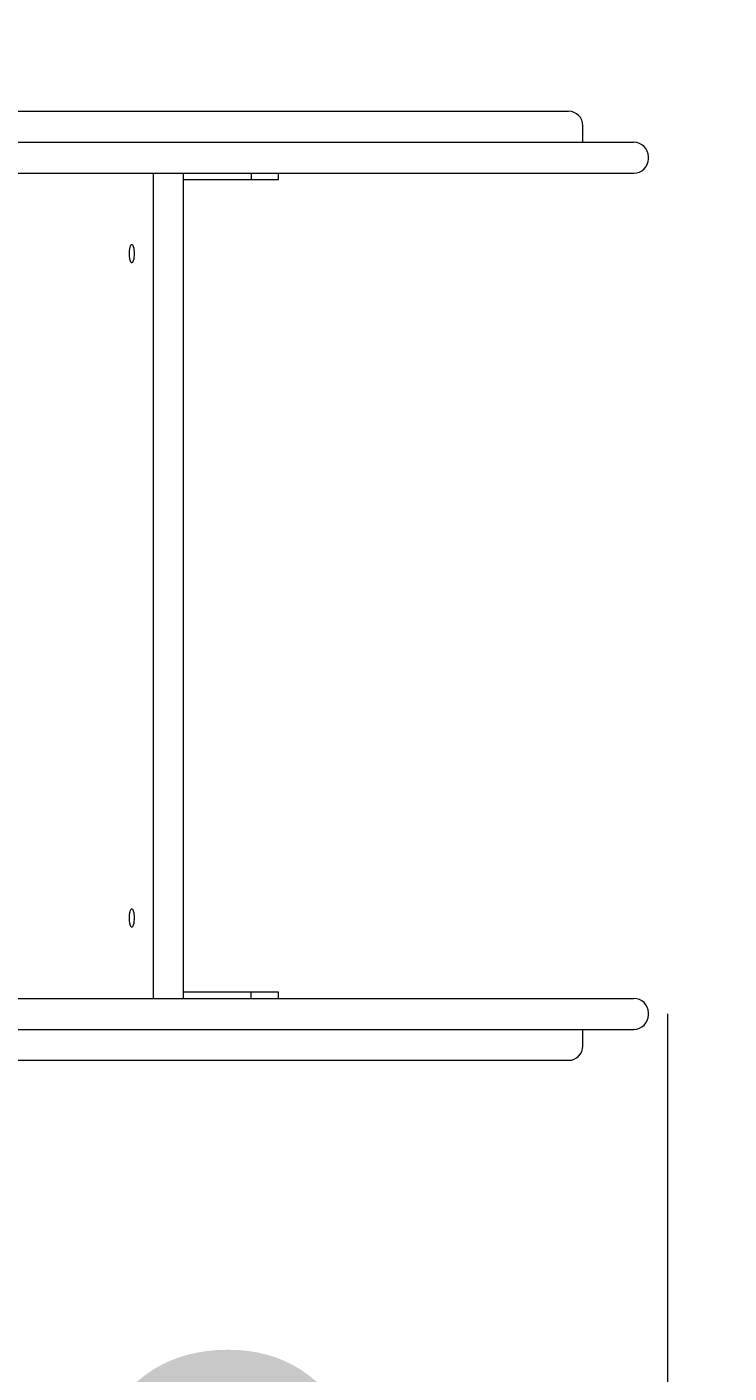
# Model space of a CAD drawing. Header units: millimetres. Extents: x -2348 to 2135, y -2230 to 1859.
# Drawn here: x 364 to 704, y -273 to 380 of the extents above; entities that cross this region are included whole.
import ezdxf

# ---------------------------------------------------------------- set-up
doc = ezdxf.new("R2010")
doc.units = ezdxf.units.MM
for name, color, linetype in [('DIKOM_ОБЪЕКТ', 7, 'Continuous'), ('DIKOM_РАЗМЕР_ЗОНА', 7, 'Continuous'), ('DIKOM_РАЗМЕР_ОБЪЕКТА', 7, 'Continuous')]:
    doc.layers.add(name, color=color, linetype=linetype)
doc.styles.add('style1', font='arialbd.ttf', dxfattribs={"width": 0.8})
doc.dimstyles.new('1-50', dxfattribs={"dimtxt": 300, "dimasz": 200, "dimexe": 100, "dimexo": 0, "dimgap": 100, "dimtad": 1, "dimtxsty": 'style1', "dimcen": 200, "dimclrd": 7, "dimclre": 7, "dimclrt": 7, "dimadec": 1, "dimazin": 2, "dimtfac": 1, "dimtmove": 0, "dimatfit": 2, "dimfxl": 0, "dimlwd": 25, "dimlwe": 18, "dimarcsym": 0})

# ---------------------------------------------------------------- blocks, each defined once
blk = doc.blocks.new('*D0')
at = {"layer": 'Defpoints', "color": 0, "transparency": 16777216}
for p in [(-125.79, -98.64), (674.21, -98.64), (674.21, -671.21)]:
    blk.add_point(p, dxfattribs=at)
at = {"layer": 'DIKOM_РАЗМЕР_ОБЪЕКТА', "color": 7, "lineweight": 18, "transparency": 16777216}
for p, q in [((-125.79, -98.64), (-125.79, -771.21)), ((674.21, -98.64), (674.21, -771.21))]:
    blk.add_line(p, q, dxfattribs=at)
at = {"layer": 'DIKOM_РАЗМЕР_ОБЪЕКТА', "color": 7, "lineweight": 25, "transparency": 16777216}
blk.add_line((74.21, -671.21), (474.21, -671.21), dxfattribs=at)
at = {"layer": 'DIKOM_РАЗМЕР_ОБЪЕКТА', "color": 7, "transparency": 16777216}
for points in [[(74.21, -637.87), (74.21, -704.54), (-125.79, -671.21)], [(474.21, -637.87), (474.21, -704.54), (674.21, -671.21)]]:
    blk.add_solid(points, dxfattribs=at)
at = {"layer": 'DIKOM_РАЗМЕР_ОБЪЕКТА', "color": 7, "transparency": 16777216, "insert": (274.21, -418.04), "char_height": 300, "attachment_point": 5, "style": 'style1'}
blk.add_mtext('{\\fArial|b0|i0|c204|p34;790}', dxfattribs=at)
blk = doc.blocks.new('*D2')
at = {"layer": 'Defpoints', "color": 0, "transparency": 16777216}
for p in [(2134.71, 108.88), (-1665.29, -19.53), (2134.71, -2130.21)]:
    blk.add_point(p, dxfattribs=at)
at = {"layer": 'DIKOM_РАЗМЕР_ЗОНА', "color": 7, "lineweight": 18, "transparency": 16777216}
for p, q in [((2134.71, 108.88), (2134.71, -2230.21)), ((-1665.29, -19.53), (-1665.29, -2230.21))]:
    blk.add_line(p, q, dxfattribs=at)
at = {"layer": 'DIKOM_РАЗМЕР_ЗОНА', "color": 7, "lineweight": 25, "transparency": 16777216}
blk.add_line((-1465.29, -2130.21), (1934.71, -2130.21), dxfattribs=at)
at = {"layer": 'DIKOM_РАЗМЕР_ЗОНА', "color": 7, "transparency": 16777216}
for points in [[(-1465.29, -2096.87), (-1465.29, -2163.54), (-1665.29, -2130.21)], [(1934.71, -2096.87), (1934.71, -2163.54), (2134.71, -2130.21)]]:
    blk.add_solid(points, dxfattribs=at)
at = {"layer": 'DIKOM_РАЗМЕР_ЗОНА', "color": 7, "transparency": 16777216, "insert": (195.08, -1876.93), "char_height": 300, "attachment_point": 5, "style": 'style1'}
blk.add_mtext('{\\fArial|b0|i0|c204|p34;3800}', dxfattribs=at)
blk = doc.blocks.new('*D3')
at = {"layer": 'Defpoints', "color": 0, "transparency": 16777216}
for p in [(-1897.43, 1858.88), (606.02, 1858.88), (606.02, -1641.12)]:
    blk.add_point(p, dxfattribs=at)
at = {"layer": 'DIKOM_РАЗМЕР_ЗОНА', "color": 7, "lineweight": 18, "transparency": 16777216}
for p, q in [((606.02, 1858.88), (-1997.43, 1858.88)), ((606.02, -1641.12), (-1997.43, -1641.12))]:
    blk.add_line(p, q, dxfattribs=at)
at = {"layer": 'DIKOM_РАЗМЕР_ЗОНА', "color": 7, "lineweight": 25, "transparency": 16777216}
blk.add_line((-1897.43, -1441.12), (-1897.43, 1658.88), dxfattribs=at)
at = {"layer": 'DIKOM_РАЗМЕР_ЗОНА', "color": 7, "transparency": 16777216}
for points in [[(-1930.76, 1658.88), (-1864.09, 1658.88), (-1897.43, 1858.88)], [(-1930.76, -1441.12), (-1864.09, -1441.12), (-1897.43, -1641.12)]]:
    blk.add_solid(points, dxfattribs=at)
at = {"layer": 'DIKOM_РАЗМЕР_ЗОНА', "color": 7, "transparency": 16777216, "insert": (-2150.7, 108.88), "char_height": 300, "attachment_point": 5, "rotation": 90, "style": 'style1'}
blk.add_mtext('{\\fArial|b0|i0|c204|p34;3500}', dxfattribs=at)

msp = doc.modelspace()

# ---------------------------------------------------------------- linework, layer by layer
at = {"layer": 'DIKOM_ОБЪЕКТ', "color": 7, "lineweight": 15}
for p, q in [((355.215, 338.859), (367.09, 338.859)), ((367.09, 338.859), (379.145, 338.859)), ((379.145, 338.859), (391.231, 338.859)), ((391.231, 338.859), (403.201, 338.859)), ((403.201, 338.859), (414.908, 338.859)), ((414.908, 338.859), (426.202, 338.859)), ((426.202, 338.859), (431.649, 338.859)), ((431.649, 338.859), (436.937, 338.859)), ((436.937, 338.859), (442.048, 338.859)), ((442.048, 338.859), (446.965, 338.859)), ((446.965, 338.859), (450.442, 338.859)), ((450.442, 338.859), (453.742, 338.859)), ((453.742, 338.859), (456.877, 338.859)), ((456.877, 338.859), (459.858, 338.859)), ((459.858, 338.859), (462.698, 338.859)), ((462.698, 338.859), (465.408, 338.859)), ((465.408, 338.859), (470.492, 338.859)), ((470.492, 338.859), (475.209, 338.859)), ((475.209, 338.859), (479.655, 338.859)), ((479.655, 338.859), (488.131, 338.859)), ((488.131, 338.859), (506.167, 338.859)), ((506.167, 338.859), (517.299, 338.859)), ((517.299, 338.859), (523.738, 338.859)), ((523.738, 338.859), (530.888, 338.859)), ((530.888, 338.859), (535.013, 338.859)), ((535.013, 338.859), (539.106, 338.859)), ((539.106, 338.859), (543.181, 338.859)), ((543.181, 338.859), (547.251, 338.859)), ((547.251, 338.859), (551.326, 338.859)), ((551.326, 338.859), (555.421, 338.859)), ((555.421, 338.859), (559.547, 338.859)), ((559.547, 338.859), (563.716, 338.859)), ((563.716, 338.859), (567.942, 338.859)), ((567.942, 338.859), (572.235, 338.859)), ((572.235, 338.859), (581.076, 338.859)), ((581.076, 338.859), (600.124, 338.859)), ((600.124, 338.859), (601.27, 338.859)), ((601.27, 338.859), (602.4, 338.859)), ((602.4, 338.859), (603.513, 338.859)), ((603.513, 338.859), (604.61, 338.859)), ((604.61, 338.859), (606.753, 338.859)), ((606.753, 338.859), (608.827, 338.859)), ((608.827, 338.859), (610.83, 338.859)), ((610.83, 338.859), (612.76, 338.859)), ((612.76, 338.859), (614.615, 338.859)), ((614.615, 338.859), (616.393, 338.859)), ((616.393, 338.859), (618.094, 338.859)), ((618.094, 338.859), (619.713, 338.859)), ((619.713, 338.859), (621.25, 338.859)), ((621.25, 338.859), (622.704, 338.859)), ((622.704, 338.859), (624.071, 338.859)), ((624.071, 338.859), (625.351, 338.859)), ((625.351, 338.859), (626.177, 338.859)), ((633.177, 323.859), (633.177, 331.859)), ((354.253, 323.859), (366.128, 323.859)), ((366.128, 323.859), (378.183, 323.859)), ((378.183, 323.859), (378.343, 323.859)), ((378.343, 323.859), (379.145, 323.859)), ((379.145, 323.859), (391.231, 323.859)), ((391.231, 323.859), (403.201, 323.859)), ((403.201, 323.859), (414.908, 323.859)), ((414.908, 323.859), (426.202, 323.859)), ((426.202, 323.859), (431.649, 323.859)), ((431.649, 323.859), (436.937, 323.859)), ((436.937, 323.859), (442.048, 323.859)), ((442.048, 323.859), (446.965, 323.859)), ((446.965, 323.859), (450.442, 323.859)), ((450.442, 323.859), (453.742, 323.859)), ((453.742, 323.859), (456.877, 323.859)), ((456.877, 323.859), (459.858, 323.859)), ((459.858, 323.859), (462.698, 323.859)), ((462.698, 323.859), (465.408, 323.859)), ((465.408, 323.859), (470.492, 323.859)), ((470.492, 323.859), (475.209, 323.859)), ((475.209, 323.859), (479.655, 323.859)), ((479.655, 323.859), (488.131, 323.859)), ((488.131, 323.859), (506.167, 323.859)), ((506.167, 323.859), (517.299, 323.859)), ((517.299, 323.859), (523.738, 323.859)), ((523.738, 323.859), (530.888, 323.859)), ((530.888, 323.859), (535.013, 323.859)), ((535.013, 323.859), (539.106, 323.859)), ((539.106, 323.859), (543.181, 323.859)), ((543.181, 323.859), (547.251, 323.859)), ((547.251, 323.859), (551.326, 323.859)), ((551.326, 323.859), (555.421, 323.859)), ((555.421, 323.859), (559.547, 323.859)), ((559.547, 323.859), (563.716, 323.859)), ((563.716, 323.859), (567.942, 323.859)), ((567.942, 323.859), (572.235, 323.859)), ((572.235, 323.859), (581.076, 323.859)), ((581.076, 323.859), (600.124, 323.859)), ((600.124, 323.859), (601.27, 323.859)), ((601.27, 323.859), (602.4, 323.859)), ((602.4, 323.859), (603.513, 323.859)), ((603.513, 323.859), (604.61, 323.859)), ((604.61, 323.859), (606.753, 323.859)), ((606.753, 323.859), (608.827, 323.859)), ((608.827, 323.859), (610.83, 323.859)), ((610.83, 323.859), (612.76, 323.859)), ((612.76, 323.859), (614.615, 323.859)), ((614.615, 323.859), (616.393, 323.859)), ((616.393, 323.859), (618.094, 323.859)), ((618.094, 323.859), (619.713, 323.859)), ((619.713, 323.859), (621.25, 323.859)), ((621.25, 323.859), (622.704, 323.859)), ((622.704, 323.859), (624.071, 323.859)), ((624.071, 323.859), (625.351, 323.859)), ((625.351, 323.859), (626.54, 323.859)), ((626.54, 323.859), (627.639, 323.859)), ((627.639, 323.859), (629.553, 323.859)), ((629.553, 323.859), (631.08, 323.859)), ((631.08, 323.859), (631.692, 323.859)), ((631.692, 323.859), (632.202, 323.859)), ((632.202, 323.859), (632.607, 323.859)), ((632.607, 323.859), (632.906, 323.859)), ((632.906, 323.859), (633.097, 323.859)), ((633.097, 323.859), (633.177, 323.859)), ((633.177, 323.859), (634.595, 323.859)), ((634.595, 323.859), (639.297, 323.859)), ((639.297, 323.859), (643.897, 323.859)), ((643.897, 323.859), (648.328, 323.859)), ((648.328, 323.859), (652.522, 323.859)), ((652.522, 323.859), (657.911, 323.859)), ((664.911, 315.859), (664.911, 316.859)), ((354.253, 308.859), (366.128, 308.859)), ((366.128, 308.859), (378.183, 308.859)), ((378.183, 308.859), (390.269, 308.859)), ((390.269, 308.859), (402.239, 308.859)), ((402.239, 308.859), (413.946, 308.859)), ((413.946, 308.859), (425.24, 308.859)), ((424.968, 308.859), (424.968, -91.141)), ((425.24, 308.859), (430.686, 308.859)), ((430.686, 308.859), (435.975, 308.859)), ((435.975, 308.859), (441.086, 308.859)), ((439.457, 308.859), (439.457, -91.141)), ((441.086, 308.859), (446.003, 308.859)), ((446.003, 308.859), (449.48, 308.859)), ((449.48, 308.859), (452.781, 308.859)), ((452.781, 308.859), (455.915, 308.859)), ((455.915, 308.859), (458.896, 308.859)), ((458.896, 308.859), (461.735, 308.859)), ((461.735, 308.859), (464.446, 308.859)), ((464.446, 308.859), (469.53, 308.859)), ((469.53, 308.859), (474.247, 308.859)), ((472.4, 308.859), (472.4, 305.859)), ((474.247, 308.859), (478.693, 308.859)), ((478.693, 308.859), (487.169, 308.859)), ((485.742, 305.859), (485.742, 308.859)), ((487.169, 308.859), (505.205, 308.859)), ((505.205, 308.859), (516.337, 308.859)), ((516.337, 308.859), (522.776, 308.859)), ((522.776, 308.859), (529.927, 308.859)), ((529.927, 308.859), (534.051, 308.859)), ((534.051, 308.859), (538.144, 308.859)), ((538.144, 308.859), (542.219, 308.859)), ((542.219, 308.859), (546.288, 308.859)), ((546.288, 308.859), (550.364, 308.859)), ((550.364, 308.859), (554.459, 308.859)), ((554.459, 308.859), (558.584, 308.859)), ((558.584, 308.859), (562.754, 308.859)), ((562.754, 308.859), (566.979, 308.859)), ((566.979, 308.859), (571.273, 308.859)), ((571.273, 308.859), (580.115, 308.859)), ((580.115, 308.859), (599.162, 308.859)), ((599.162, 308.859), (600.308, 308.859)), ((600.308, 308.859), (601.438, 308.859)), ((601.438, 308.859), (602.551, 308.859)), ((602.551, 308.859), (603.648, 308.859)), ((603.648, 308.859), (605.791, 308.859)), ((605.791, 308.859), (607.865, 308.859)), ((607.865, 308.859), (609.868, 308.859)), ((609.868, 308.859), (611.798, 308.859)), ((611.798, 308.859), (613.653, 308.859)), ((613.653, 308.859), (615.431, 308.859)), ((615.431, 308.859), (617.131, 308.859)), ((617.131, 308.859), (618.751, 308.859)), ((618.751, 308.859), (620.288, 308.859)), ((620.288, 308.859), (621.742, 308.859)), ((621.742, 308.859), (623.109, 308.859)), ((623.109, 308.859), (624.388, 308.859)), ((624.388, 308.859), (625.578, 308.859)), ((625.578, 308.859), (626.676, 308.859)), ((626.676, 308.859), (628.591, 308.859)), ((628.591, 308.859), (630.117, 308.859)), ((630.117, 308.859), (630.73, 308.859)), ((630.73, 308.859), (631.24, 308.859)), ((631.24, 308.859), (631.645, 308.859)), ((631.645, 308.859), (631.944, 308.859)), ((631.944, 308.859), (632.135, 308.859)), ((632.135, 308.859), (632.215, 308.859)), ((632.215, 308.859), (634.595, 308.859)), ((634.595, 308.859), (639.297, 308.859)), ((639.297, 308.859), (643.897, 308.859)), ((643.897, 308.859), (648.328, 308.859)), ((648.328, 308.859), (652.522, 308.859)), ((652.522, 308.859), (657.911, 308.859)), ((439.457, 305.857), (439.559, 305.859)), ((439.559, 305.859), (472.4, 305.859)), ((472.4, 305.859), (485.742, 305.859)), ((354.253, -91.141), (366.128, -91.141)), ((366.128, -91.141), (378.183, -91.141)), ((378.183, -91.141), (390.269, -91.141)), ((390.269, -91.141), (402.239, -91.141)), ((402.239, -91.141), (413.946, -91.141)), ((413.946, -91.141), (425.24, -91.141)), ((425.24, -91.141), (430.686, -91.141)), ((430.686, -91.141), (435.975, -91.141)), ((435.975, -91.141), (441.086, -91.141)), ((439.559, -88.141), (439.457, -88.14)), ((472.4, -88.141), (439.559, -88.141)), ((441.086, -91.141), (446.003, -91.141)), ((446.003, -91.141), (449.48, -91.141)), ((449.48, -91.141), (452.781, -91.141)), ((452.781, -91.141), (455.915, -91.141)), ((455.915, -91.141), (458.896, -91.141)), ((458.896, -91.141), (461.735, -91.141)), ((461.735, -91.141), (464.446, -91.141)), ((464.446, -91.141), (469.53, -91.141)), ((469.53, -91.141), (474.247, -91.141)), ((472.4, -91.141), (472.4, -88.141)), ((485.742, -88.141), (472.4, -88.141)), ((474.247, -91.141), (478.693, -91.141)), ((478.693, -91.141), (487.169, -91.141)), ((485.742, -91.141), (485.742, -88.141)), ((487.169, -91.141), (505.205, -91.141)), ((505.205, -91.141), (516.337, -91.141)), ((516.337, -91.141), (522.776, -91.141)), ((522.776, -91.141), (529.927, -91.141)), ((529.927, -91.141), (534.051, -91.141)), ((534.051, -91.141), (538.144, -91.141)), ((538.144, -91.141), (542.219, -91.141)), ((542.219, -91.141), (546.288, -91.141)), ((546.288, -91.141), (550.364, -91.141)), ((550.364, -91.141), (554.459, -91.141)), ((554.459, -91.141), (558.584, -91.141)), ((558.584, -91.141), (562.754, -91.141)), ((562.754, -91.141), (566.979, -91.141)), ((566.979, -91.141), (571.273, -91.141)), ((571.273, -91.141), (580.115, -91.141)), ((580.115, -91.141), (599.162, -91.141)), ((599.162, -91.141), (600.308, -91.141)), ((600.308, -91.141), (601.438, -91.141)), ((601.438, -91.141), (602.551, -91.141)), ((602.551, -91.141), (603.648, -91.141)), ((603.648, -91.141), (605.791, -91.141)), ((605.791, -91.141), (607.865, -91.141)), ((607.865, -91.141), (609.868, -91.141)), ((609.868, -91.141), (611.798, -91.141)), ((611.798, -91.141), (613.653, -91.141)), ((613.653, -91.141), (615.431, -91.141)), ((615.431, -91.141), (617.131, -91.141)), ((617.131, -91.141), (618.751, -91.141)), ((618.751, -91.141), (620.288, -91.141)), ((620.288, -91.141), (621.742, -91.141)), ((621.742, -91.141), (623.109, -91.141)), ((623.109, -91.141), (624.388, -91.141)), ((624.388, -91.141), (625.578, -91.141)), ((625.578, -91.141), (626.676, -91.141)), ((626.676, -91.141), (628.591, -91.141)), ((628.591, -91.141), (630.117, -91.141)), ((630.117, -91.141), (630.73, -91.141)), ((630.73, -91.141), (631.24, -91.141)), ((631.24, -91.141), (631.645, -91.141)), ((631.645, -91.141), (631.944, -91.141)), ((631.944, -91.141), (632.135, -91.141)), ((632.135, -91.141), (632.215, -91.141)), ((632.215, -91.141), (634.595, -91.141)), ((634.595, -91.141), (639.297, -91.141)), ((639.297, -91.141), (643.897, -91.141)), ((643.897, -91.141), (648.328, -91.141)), ((648.328, -91.141), (652.522, -91.141)), ((652.522, -91.141), (657.911, -91.141)), ((664.911, -99.141), (664.911, -98.141)), ((354.253, -106.141), (366.128, -106.141)), ((366.128, -106.141), (378.183, -106.141)), ((378.183, -106.141), (378.343, -106.141)), ((378.343, -106.141), (379.145, -106.141)), ((379.145, -106.141), (391.231, -106.141)), ((391.231, -106.141), (403.201, -106.141)), ((403.201, -106.141), (414.908, -106.141)), ((414.908, -106.141), (426.202, -106.141)), ((426.202, -106.141), (431.649, -106.141)), ((431.649, -106.141), (436.937, -106.141)), ((436.937, -106.141), (442.048, -106.141)), ((442.048, -106.141), (446.965, -106.141)), ((446.965, -106.141), (450.442, -106.141)), ((450.442, -106.141), (453.742, -106.141)), ((453.742, -106.141), (456.877, -106.141)), ((456.877, -106.141), (459.858, -106.141)), ((459.858, -106.141), (462.698, -106.141)), ((462.698, -106.141), (465.408, -106.141)), ((465.408, -106.141), (470.492, -106.141)), ((470.492, -106.141), (475.209, -106.141)), ((475.209, -106.141), (479.655, -106.141)), ((479.655, -106.141), (488.131, -106.141)), ((488.131, -106.141), (506.167, -106.141)), ((506.167, -106.141), (517.299, -106.141)), ((517.299, -106.141), (523.738, -106.141)), ((523.738, -106.141), (530.888, -106.141)), ((530.888, -106.141), (535.013, -106.141)), ((535.013, -106.141), (539.106, -106.141)), ((539.106, -106.141), (543.181, -106.141)), ((543.181, -106.141), (547.251, -106.141)), ((547.251, -106.141), (551.326, -106.141)), ((551.326, -106.141), (555.421, -106.141)), ((555.421, -106.141), (559.547, -106.141)), ((559.547, -106.141), (563.716, -106.141)), ((563.716, -106.141), (567.942, -106.141)), ((567.942, -106.141), (572.235, -106.141)), ((572.235, -106.141), (581.076, -106.141)), ((581.076, -106.141), (600.124, -106.141)), ((600.124, -106.141), (601.27, -106.141)), ((601.27, -106.141), (602.4, -106.141)), ((602.4, -106.141), (603.513, -106.141)), ((603.513, -106.141), (604.61, -106.141)), ((604.61, -106.141), (606.753, -106.141)), ((606.753, -106.141), (608.827, -106.141)), ((608.827, -106.141), (610.83, -106.141)), ((610.83, -106.141), (612.76, -106.141)), ((612.76, -106.141), (614.615, -106.141)), ((614.615, -106.141), (616.393, -106.141)), ((616.393, -106.141), (618.094, -106.141)), ((618.094, -106.141), (619.713, -106.141)), ((619.713, -106.141), (621.25, -106.141)), ((621.25, -106.141), (622.704, -106.141)), ((622.704, -106.141), (624.071, -106.141)), ((624.071, -106.141), (625.351, -106.141)), ((625.351, -106.141), (626.54, -106.141)), ((626.54, -106.141), (627.639, -106.141)), ((627.639, -106.141), (629.553, -106.141)), ((629.553, -106.141), (631.08, -106.141)), ((631.08, -106.141), (631.692, -106.141)), ((631.692, -106.141), (632.202, -106.141)), ((632.202, -106.141), (632.607, -106.141)), ((632.607, -106.141), (632.906, -106.141)), ((632.906, -106.141), (633.097, -106.141)), ((633.097, -106.141), (633.177, -106.141)), ((633.177, -114.141), (633.177, -106.141)), ((633.177, -106.141), (634.595, -106.141)), ((634.595, -106.141), (639.297, -106.141)), ((639.297, -106.141), (643.897, -106.141)), ((643.897, -106.141), (648.328, -106.141)), ((648.328, -106.141), (652.522, -106.141)), ((652.522, -106.141), (657.911, -106.141)), ((355.215, -121.141), (367.09, -121.141)), ((367.09, -121.141), (379.145, -121.141)), ((379.145, -121.141), (391.231, -121.141)), ((391.231, -121.141), (403.201, -121.141)), ((403.201, -121.141), (414.908, -121.141)), ((414.908, -121.141), (426.202, -121.141)), ((426.202, -121.141), (431.649, -121.141)), ((431.649, -121.141), (436.937, -121.141)), ((436.937, -121.141), (442.048, -121.141)), ((442.048, -121.141), (446.965, -121.141)), ((446.965, -121.141), (450.442, -121.141)), ((450.442, -121.141), (453.742, -121.141)), ((453.742, -121.141), (456.877, -121.141)), ((456.877, -121.141), (459.858, -121.141)), ((459.858, -121.141), (462.698, -121.141)), ((462.698, -121.141), (465.408, -121.141)), ((465.408, -121.141), (470.492, -121.141)), ((470.492, -121.141), (475.209, -121.141)), ((475.209, -121.141), (479.655, -121.141)), ((479.655, -121.141), (488.131, -121.141)), ((488.131, -121.141), (506.167, -121.141)), ((506.167, -121.141), (517.299, -121.141)), ((517.299, -121.141), (523.738, -121.141)), ((523.738, -121.141), (530.888, -121.141)), ((530.888, -121.141), (535.013, -121.141)), ((535.013, -121.141), (539.106, -121.141)), ((539.106, -121.141), (543.181, -121.141)), ((543.181, -121.141), (547.251, -121.141)), ((547.251, -121.141), (551.326, -121.141)), ((551.326, -121.141), (555.421, -121.141)), ((555.421, -121.141), (559.547, -121.141)), ((559.547, -121.141), (563.716, -121.141)), ((563.716, -121.141), (567.942, -121.141)), ((567.942, -121.141), (572.235, -121.141)), ((572.235, -121.141), (581.076, -121.141)), ((581.076, -121.141), (600.124, -121.141)), ((600.124, -121.141), (601.27, -121.141)), ((601.27, -121.141), (602.4, -121.141)), ((602.4, -121.141), (603.513, -121.141)), ((603.513, -121.141), (604.61, -121.141)), ((604.61, -121.141), (606.753, -121.141)), ((606.753, -121.141), (608.827, -121.141)), ((608.827, -121.141), (610.83, -121.141)), ((610.83, -121.141), (612.76, -121.141)), ((612.76, -121.141), (614.615, -121.141)), ((614.615, -121.141), (616.393, -121.141)), ((616.393, -121.141), (626.177, -121.141)), ((618.094, -121.141), (619.713, -121.141)), ((619.713, -121.141), (621.25, -121.141)), ((621.25, -121.141), (622.704, -121.141)), ((622.704, -121.141), (624.071, -121.141)), ((624.071, -121.141), (625.351, -121.141))]:
    msp.add_line(p, q, dxfattribs=at)
at = {"layer": 'DIKOM_ОБЪЕКТ', "color": 7, "lineweight": 15, "flags": 128}
for points in [[(415.78, 269.859), (415.753, 268.891), (415.673, 267.969), (415.543, 267.135), (415.37, 266.429), (415.161, 265.883), (414.927, 265.523), (414.679, 265.365), (414.427, 265.418), (414.185, 265.678), (413.962, 266.134), (413.77, 266.764), (413.618, 267.539), (413.512, 268.422), (413.458, 269.372), (413.458, 270.345), (413.512, 271.295), (413.618, 272.179), (413.77, 272.953), (413.962, 273.583), (414.185, 274.039), (414.427, 274.299), (414.679, 274.352), (414.927, 274.195), (415.161, 273.834), (415.37, 273.288), (415.543, 272.582), (415.673, 271.748), (415.753, 270.826), (415.78, 269.859)], [(415.78, -52.141), (415.753, -53.109), (415.673, -54.031), (415.543, -54.865), (415.37, -55.571), (415.161, -56.117), (414.927, -56.477), (414.679, -56.635), (414.427, -56.582), (414.185, -56.322), (413.962, -55.866), (413.77, -55.236), (413.618, -54.461), (413.512, -53.578), (413.458, -52.628), (413.458, -51.655), (413.512, -50.705), (413.618, -49.821), (413.77, -49.047), (413.962, -48.417), (414.185, -47.961), (414.427, -47.701), (414.679, -47.648), (414.927, -47.805), (415.161, -48.166), (415.37, -48.712), (415.543, -49.418), (415.673, -50.252), (415.753, -51.174), (415.78, -52.141)]]:
    msp.add_lwpolyline(points, dxfattribs=at)
at = {"layer": 'DIKOM_ОБЪЕКТ', "color": 7, "lineweight": 15}
for centre, start, end in [((626.177, 331.859), 0, 90), ((657.911, 316.859), 0, 90), ((657.911, 315.859), 270, 0), ((657.911, -98.141), 0, 90), ((657.911, -99.141), 270, 0), ((626.177, -114.141), 270, 0)]:
    msp.add_arc(centre, 7, start, end, dxfattribs=at)

# ---------------------------------------------------------------- dimensions: what is measured, and where the dimension line sits
at = {"layer": 'DIKOM_РАЗМЕР_ЗОНА'}
dim = msp.add_linear_dim(base=(-1897.426, 1858.882), p1=(606.021, -1641.118), p2=(606.021, 1858.882), angle=90, text='{\\fArial|b0|i0|c204|p34;3500}', dimstyle='1-50', dxfattribs=at)
dim.commit()
dim.dimension.update_dxf_attribs({"geometry": '*D3', "text_midpoint": (-1897.426, 108.882), "dimtype": 160})
dim = msp.add_linear_dim(base=(2134.711, -2130.208), p1=(-1665.289, -19.526), p2=(2134.711, 108.882), text='{\\fArial|b0|i0|c204|p34;3800}', dimstyle='1-50', dxfattribs=at)
dim.commit()
dim.dimension.update_dxf_attribs({"geometry": '*D2', "text_midpoint": (195.08, -2130.208), "dimtype": 160})
at = {"layer": 'DIKOM_РАЗМЕР_ОБЪЕКТА'}
dim = msp.add_linear_dim(base=(674.211, -671.208), p1=(-125.789, -98.641), p2=(674.211, -98.641), text='{\\fArial|b0|i0|c204|p34;790}', dimstyle='1-50', dxfattribs=at)
dim.commit()
dim.dimension.update_dxf_attribs({"geometry": '*D0', "text_midpoint": (274.211, -671.208), "dimtype": 160})

doc.saveas('drawing.dxf')
